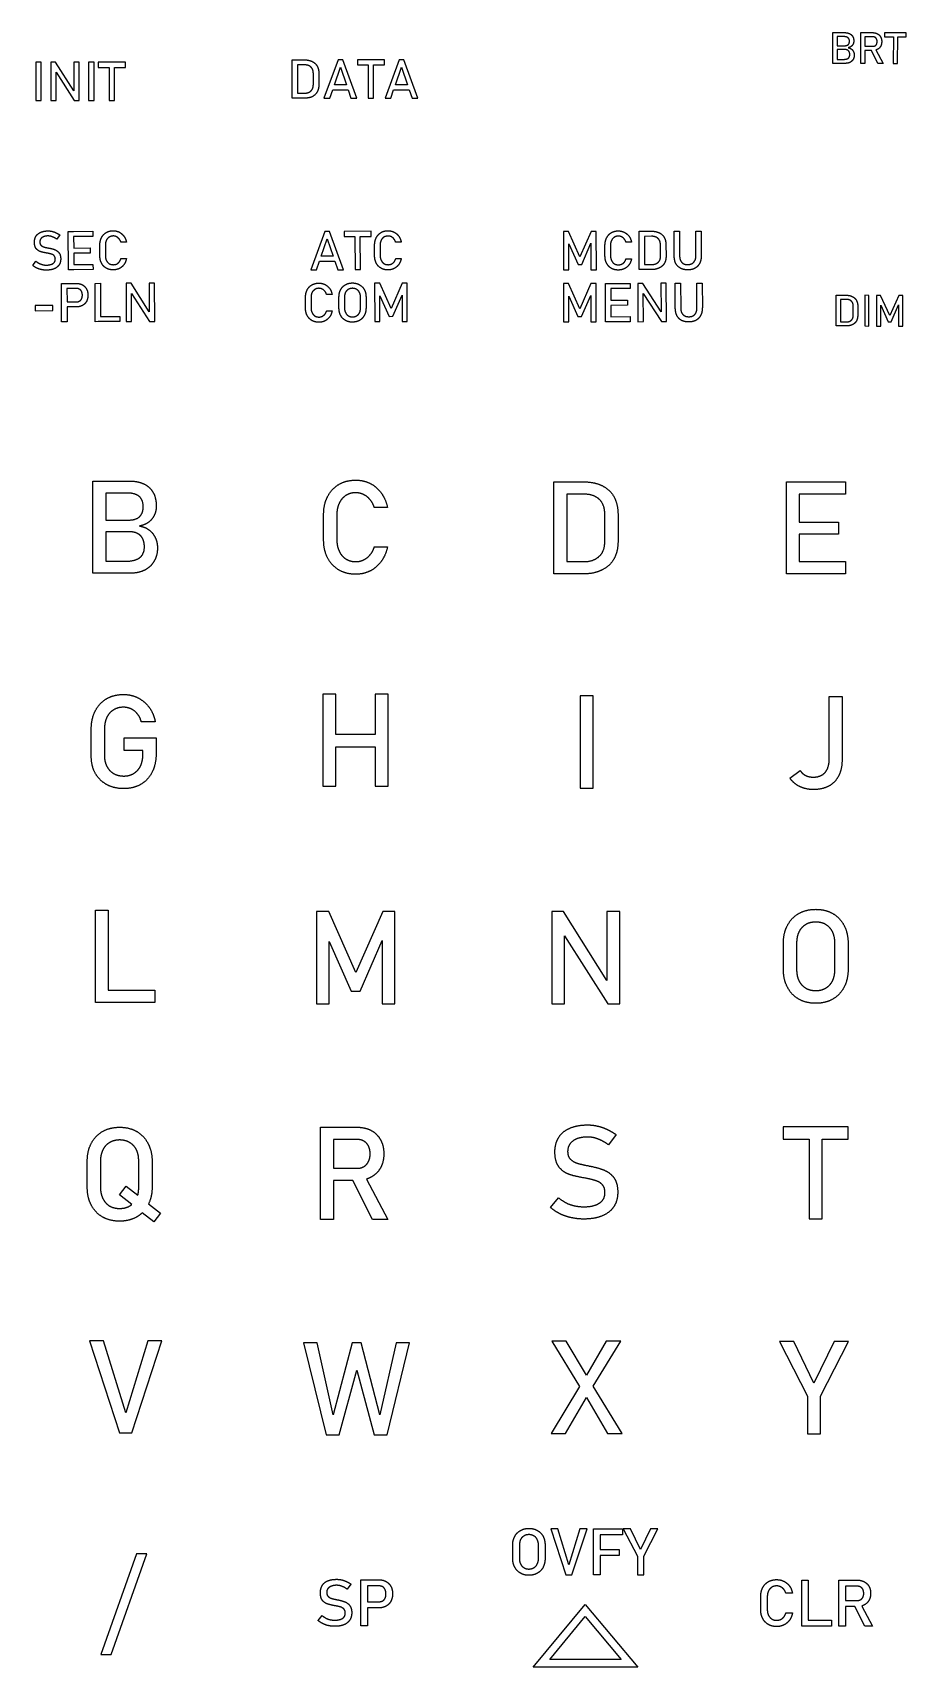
# Model space of a CAD drawing. Header units: millimetres. Extents: x -56 to 58, y -105 to 2.
# Drawn here: x 0.7 to 57.6, y -104.6 to 1.8 of the extents above; entities that cross this region are included whole.
import ezdxf

# ---------------------------------------------------------------- set-up
doc = ezdxf.new("R2010")
doc.units = ezdxf.units.MM
doc.layers.get('0').update_dxf_attribs({"linetype": 'CONTINUOUS'})

msp = doc.modelspace()

# ---------------------------------------------------------------- linework, layer by layer
for p, q in [((52.82, 1.85), (53.1, 1.85)), ((52.82, -0.15), (52.82, 1.85)), ((52.99, 1.85), (53.61, 1.85)), ((53.56, 1.59), (53.1, 1.59)), ((53.1, 1.59), (53.1, 1)), ((54.64, 1.85), (54.92, 1.85)), ((54.64, -0.15), (54.64, 1.85)), ((54.76, 1.85), (55.43, 1.85)), ((55.44, 1.58), (54.92, 1.58)), ((54.92, 1.58), (54.92, 0.96)), ((17.62, 0.08), (17.97, 0.08)), ((17.62, -2.42), (17.62, 0.08)), ((17.86, 0.08), (18.41, 0.08)), ((53.1, 1), (53.6, 1)), ((53.6, 0.75), (53.1, 0.75)), ((53.1, 0.75), (53.1, 0.11)), ((53.1, 0.11), (53.53, 0.11)), ((53.93, 0.42), (53.93, 0.42)), ((54.22, 0.39), (54.22, 0.39)), ((54.92, 0.96), (55.44, 0.96)), ((55.34, 0.69), (54.92, 0.69)), ((54.92, 0.69), (54.92, -0.15)), ((55.76, -0.16), (55.34, 0.69)), ((55.63, 0.72), (56.1, -0.16)), ((18.42, -0.25), (17.97, -0.25)), ((17.97, -0.25), (17.97, -2.09)), ((19, -1.54), (19, -0.8)), ((19.36, -0.82), (19.36, -1.52)), ((53.1, -0.15), (52.82, -0.15)), ((53.63, -0.15), (52.98, -0.15)), ((54.92, -0.15), (54.64, -0.15)), ((56.1, -0.16), (55.76, -0.16)), ((17.97, -2.09), (18.42, -2.09)), ((17.97, -2.42), (17.62, -2.42)), ((18.41, -2.42), (17.86, -2.42)), ((2.49, -11.32), (2.3, -11.6)), ((3.04, -11.09), (3.39, -11.09)), ((3.05, -13.59), (3.04, -11.09)), ((3.21, -11.09), (4.65, -11.08)), ((4.65, -11.42), (3.39, -11.42)), ((3.39, -11.42), (3.4, -12.18)), ((4.65, -11.08), (4.65, -11.42)), ((40.22, -11.08), (40.57, -11.08)), ((40.22, -13.58), (40.22, -11.08)), ((40.46, -11.08), (41.01, -11.08)), ((41.02, -11.41), (40.57, -11.42)), ((40.57, -11.42), (40.57, -13.25)), ((42.5, -12.67), (42.49, -11.08)), ((42.49, -11.08), (42.85, -11.08)), ((42.85, -11.08), (42.85, -12.68)), ((43.91, -12.68), (43.9, -11.07)), ((43.9, -11.07), (44.25, -11.07)), ((44.25, -11.07), (44.26, -12.67)), ((0.84, -11.8), (0.84, -11.8)), ((1.19, -11.79), (1.19, -11.79)), ((1.66, -12.51), (1.63, -12.5)), ((3.4, -12.18), (4.46, -12.17)), ((4.46, -12.51), (3.4, -12.51)), ((3.4, -12.51), (3.4, -13.25)), ((4.46, -12.17), (4.46, -12.51)), ((5.1, -12.67), (5.1, -11.99)), ((5.46, -11.99), (5.46, -12.67)), ((6.83, -11.79), (6.47, -11.79)), ((22.99, -12.67), (22.99, -11.99)), ((23.35, -11.99), (23.35, -12.67)), ((24.72, -11.79), (24.36, -11.79)), ((37.99, -12.68), (37.99, -12)), ((38.35, -12), (38.35, -12.68)), ((39.72, -11.8), (39.36, -11.8)), ((41.61, -12.7), (41.6, -11.96)), ((41.96, -11.97), (41.97, -12.68)), ((0.73, -13.31), (0.94, -13.04)), ((2.2, -12.9), (2.2, -12.9)), ((2.55, -12.89), (2.55, -12.89)), ((3.4, -13.59), (3.05, -13.59)), ((4.66, -13.58), (3.22, -13.59)), ((3.4, -13.25), (4.65, -13.25)), ((4.65, -13.25), (4.66, -13.58)), ((6.47, -12.86), (6.83, -12.86)), ((24.37, -12.86), (24.73, -12.86)), ((39.36, -12.87), (39.72, -12.87)), ((40.58, -13.58), (40.22, -13.58)), ((41.02, -13.58), (40.46, -13.58)), ((40.57, -13.25), (41.03, -13.25)), ((2.6, -14.48), (2.95, -14.48)), ((2.61, -16.98), (2.6, -14.48)), ((2.78, -14.48), (3.57, -14.48)), ((3.58, -14.81), (2.95, -14.81)), ((2.95, -14.81), (2.96, -15.68)), ((4.79, -14.48), (5.15, -14.47)), ((4.8, -16.98), (4.79, -14.48)), ((5.15, -14.47), (5.15, -16.64)), ((38.03, -14.48), (38.38, -14.48)), ((38.03, -16.98), (38.03, -14.48)), ((38.2, -14.48), (39.63, -14.48)), ((39.63, -14.81), (38.38, -14.82)), ((38.38, -14.82), (38.38, -15.57)), ((39.63, -14.48), (39.63, -14.81)), ((42.57, -16.07), (42.56, -14.47)), ((42.56, -14.47), (42.91, -14.47)), ((42.91, -14.47), (42.92, -16.08)), ((43.97, -16.07), (43.97, -14.47)), ((43.97, -14.47), (44.32, -14.47)), ((44.32, -14.47), (44.33, -16.06)), ((2.96, -15.68), (3.59, -15.68)), ((18.49, -16.08), (18.49, -15.39)), ((18.85, -15.39), (18.85, -16.08)), ((20.22, -15.2), (19.86, -15.2)), ((20.67, -16.09), (20.67, -15.38)), ((21.03, -15.36), (21.03, -16.1)), ((22.07, -16.09), (22.07, -15.36)), ((22.43, -15.37), (22.43, -16.08)), ((38.38, -15.57), (39.45, -15.57)), ((39.45, -15.9), (38.38, -15.91)), ((38.38, -15.91), (38.38, -16.65)), ((39.45, -15.57), (39.45, -15.9)), ((53.05, -15.25), (53.33, -15.25)), ((53.05, -17.25), (53.05, -15.25)), ((53.24, -15.25), (53.69, -15.25)), ((53.7, -15.52), (53.33, -15.52)), ((53.33, -15.52), (53.33, -16.99)), ((54.16, -16.55), (54.16, -15.96)), ((2.96, -16.98), (2.61, -16.98)), ((3.57, -16.01), (2.96, -16.01)), ((2.96, -16.01), (2.96, -16.98)), ((5.15, -16.97), (4.8, -16.98)), ((6.41, -16.97), (4.98, -16.97)), ((5.15, -16.64), (6.41, -16.64)), ((6.41, -16.64), (6.41, -16.97)), ((19.87, -16.27), (20.22, -16.27)), ((38.39, -16.98), (38.03, -16.98)), ((39.64, -16.98), (38.2, -16.98)), ((38.38, -16.65), (39.64, -16.64)), ((39.64, -16.64), (39.64, -16.98)), ((53.33, -16.99), (53.69, -16.99)), ((54.45, -15.97), (54.45, -16.54)), ((53.33, -17.25), (53.05, -17.25)), ((53.68, -17.25), (53.24, -17.25)), ((4.65, -27.35), (5.49, -27.35)), ((4.65, -33.35), (4.65, -27.35)), ((5.15, -27.35), (7.02, -27.35)), ((34.66, -27.4), (35.5, -27.4)), ((34.66, -33.4), (34.66, -27.4)), ((35.23, -27.4), (36.56, -27.4)), ((49.8, -27.4), (50.64, -27.4)), ((49.8, -33.4), (49.8, -27.4)), ((50.21, -27.4), (53.65, -27.4)), ((53.65, -27.4), (53.65, -28.2)), ((6.86, -28.13), (5.49, -28.13)), ((5.49, -28.13), (5.49, -29.89)), ((36.59, -28.2), (35.5, -28.2)), ((35.5, -28.2), (35.5, -32.6)), ((53.65, -28.2), (50.64, -28.2)), ((50.64, -28.2), (50.64, -30.02)), ((19.67, -31.18), (19.67, -29.53)), ((20.53, -29.53), (20.53, -31.18)), ((23.83, -29.08), (22.97, -29.08)), ((37.98, -31.28), (37.98, -29.51)), ((38.84, -29.55), (38.84, -31.25)), ((5.49, -29.89), (6.98, -29.89)), ((6.98, -30.65), (5.49, -30.65)), ((5.49, -30.65), (5.49, -32.57)), ((50.64, -30.02), (53.2, -30.02)), ((53.2, -30.82), (50.64, -30.82)), ((50.64, -30.82), (50.64, -32.6)), ((53.2, -30.02), (53.2, -30.82)), ((8, -31.64), (8, -31.63)), ((8.85, -31.7), (8.85, -31.72)), ((22.97, -31.63), (23.83, -31.63)), ((5.49, -32.57), (6.77, -32.57)), ((35.5, -32.6), (36.59, -32.6)), ((50.64, -32.6), (53.65, -32.6)), ((53.65, -32.6), (53.65, -33.4)), ((5.49, -33.35), (4.65, -33.35)), ((7.09, -33.35), (5.15, -33.35)), ((35.5, -33.4), (34.66, -33.4)), ((36.56, -33.4), (35.23, -33.4)), ((50.64, -33.4), (49.8, -33.4)), ((53.65, -33.4), (50.21, -33.4)), ((52.59, -45.47), (52.59, -41.38)), ((52.59, -41.38), (53.43, -41.38)), ((53.43, -41.38), (53.43, -45.47)), ((4.54, -45.27), (4.54, -43.49)), ((5.4, -43.49), (5.4, -45.27)), ((8.71, -43.04), (7.8, -43.04)), ((6.68, -44.89), (6.68, -44.08)), ((6.68, -44.08), (8.76, -44.08)), ((8.76, -44.08), (8.76, -45.13)), ((7.9, -44.89), (6.68, -44.89)), ((7.9, -45.15), (7.9, -44.89)), ((50.03, -46.7), (50.71, -46.21)), ((4.81, -55.3), (5.65, -55.3)), ((4.81, -61.3), (4.81, -55.3)), ((5.65, -55.3), (5.65, -60.5)), ((49.61, -59.15), (49.61, -57.45)), ((50.47, -57.42), (50.47, -59.18)), ((52.96, -59.18), (52.96, -57.42)), ((53.82, -57.45), (53.82, -59.15)), ((5.65, -60.5), (8.67, -60.5)), ((8.67, -60.5), (8.67, -61.3)), ((5.65, -61.3), (4.81, -61.3)), ((8.67, -61.3), (5.23, -61.3)), ((19.47, -69.43), (20.31, -69.43)), ((19.47, -75.43), (19.47, -69.43)), ((19.84, -69.43), (21.85, -69.43)), ((21.89, -70.23), (20.31, -70.23)), ((20.31, -70.23), (20.31, -72.1)), ((38.71, -69.91), (38.23, -70.58)), ((34.73, -71.04), (34.73, -71.04)), ((35.56, -71.02), (35.56, -71.02)), ((4.28, -73.34), (4.28, -71.64)), ((5.14, -71.61), (5.14, -73.37)), ((7.63, -73.37), (7.63, -71.61)), ((8.5, -71.64), (8.5, -73.34)), ((20.31, -72.1), (21.89, -72.1)), ((6.37, -73.83), (6.81, -73.27)), ((6.81, -73.27), (7.57, -73.86)), ((21.57, -72.9), (20.31, -72.9)), ((20.31, -72.9), (20.31, -75.43)), ((22.85, -75.43), (21.57, -72.9)), ((22.46, -72.81), (23.85, -75.43)), ((36.69, -72.74), (36.63, -72.73)), ((7.18, -74.46), (6.37, -73.83)), ((8.27, -74.42), (9.05, -75.03)), ((34.45, -74.66), (34.97, -74.02)), ((37.99, -73.69), (37.99, -73.69)), ((38.82, -73.66), (38.82, -73.67)), ((8.61, -75.59), (7.86, -75)), ((9.05, -75.03), (8.61, -75.59)), ((20.31, -75.43), (19.47, -75.43)), ((23.85, -75.43), (22.85, -75.43)), ((37.25, -95.58), (37.68, -95.58)), ((37.25, -98.58), (37.25, -95.58)), ((37.46, -95.58), (39.14, -95.58)), ((39.14, -95.58), (39.14, -95.98)), ((31.98, -97.5), (31.98, -96.65)), ((32.42, -96.64), (32.42, -97.52)), ((33.66, -97.52), (33.66, -96.64)), ((34.09, -96.65), (34.09, -97.5)), ((39.14, -95.98), (37.68, -95.98)), ((37.68, -95.98), (37.68, -96.92)), ((37.68, -97.32), (37.67, -98.58)), ((37.68, -96.92), (38.92, -96.92)), ((38.92, -97.32), (37.68, -97.32)), ((38.92, -96.92), (38.92, -97.32)), ((22.1, -98.9), (22.52, -98.9)), ((22.1, -101.9), (22.1, -98.9)), ((22.32, -98.9), (23.26, -98.9)), ((37.67, -98.58), (37.25, -98.58)), ((50.8, -98.92), (51.22, -98.92)), ((50.8, -101.92), (50.8, -98.92)), ((51.22, -98.92), (51.22, -101.52)), ((53.22, -98.92), (53.65, -98.92)), ((53.22, -101.92), (53.22, -98.92)), ((53.41, -98.92), (54.41, -98.92)), ((19.46, -99.75), (19.46, -99.75)), ((19.87, -99.73), (19.87, -99.73)), ((21.44, -99.18), (21.2, -99.51)), ((23.28, -99.3), (22.52, -99.3)), ((22.52, -99.3), (22.52, -100.33)), ((48.13, -100.83), (48.13, -100.01)), ((48.56, -100.01), (48.56, -100.83)), ((50.2, -99.78), (49.77, -99.78)), ((54.43, -99.32), (53.65, -99.32)), ((53.65, -99.32), (53.65, -100.25)), ((20.43, -100.6), (20.4, -100.59)), ((21.08, -101.07), (21.08, -101.07)), ((21.5, -101.06), (21.5, -101.06)), ((22.52, -100.33), (23.28, -100.33)), ((23.26, -100.73), (22.52, -100.73)), ((22.52, -100.73), (22.52, -101.9)), ((49.77, -101.06), (50.2, -101.06)), ((53.65, -100.25), (54.43, -100.25)), ((54.27, -100.65), (53.65, -100.65)), ((53.65, -100.65), (53.65, -101.92)), ((54.91, -101.92), (54.27, -100.65)), ((54.72, -100.61), (55.41, -101.92)), ((19.31, -101.56), (19.57, -101.23)), ((22.52, -101.9), (22.1, -101.9)), ((51.22, -101.92), (50.8, -101.92)), ((52.73, -101.92), (51.01, -101.92)), ((51.22, -101.52), (52.73, -101.52)), ((52.73, -101.52), (52.73, -101.92)), ((53.65, -101.92), (53.22, -101.92)), ((55.41, -101.92), (54.91, -101.92))]:
    msp.add_line(p, q)
for points in [[(57.04, -0.16), (57.05, 1.58), (57.61, 1.58), (57.61, 1.84), (56.2, 1.84), (56.2, 1.58), (56.77, 1.58), (56.76, -0.16)], [(20.91, 0.08), (20.61, 0.08), (19.69, -2.42), (20.07, -2.42), (20.26, -1.87), (21.27, -1.87), (21.45, -2.42), (21.83, -2.42)], [(22.92, -2.42), (22.92, -0.25), (23.63, -0.25), (23.63, 0.08), (21.87, 0.08), (21.87, -0.25), (22.57, -0.25), (22.57, -2.42)], [(24.89, 0.08), (24.59, 0.08), (23.67, -2.42), (24.04, -2.42), (24.23, -1.87), (25.24, -1.87), (25.43, -2.42), (25.81, -2.42)], [(0.93, -2.57), (1.28, -2.57), (1.28, -0.07), (0.93, -0.07)], [(2.22, -0.07), (1.9, -0.07), (1.9, -2.57), (2.25, -2.57), (2.25, -0.73), (3.43, -2.57), (3.75, -2.57), (3.75, -0.07), (3.4, -0.07), (3.4, -1.94)], [(4.37, -2.57), (4.72, -2.57), (4.72, -0.07), (4.37, -0.07)], [(6.05, -2.57), (6.05, -0.41), (6.76, -0.41), (6.76, -0.07), (4.99, -0.07), (4.99, -0.41), (5.7, -0.41), (5.7, -2.57)], [(21.15, -1.54), (20.37, -1.54), (20.76, -0.4)], [(25.13, -1.54), (24.35, -1.54), (24.74, -0.4)], [(20.05, -11.09), (19.75, -11.09), (18.83, -13.59), (19.21, -13.59), (19.4, -13.04), (20.41, -13.04), (20.6, -13.59), (20.97, -13.59)], [(20.29, -12.71), (19.51, -12.71), (19.9, -11.57)], [(22.07, -13.58), (22.06, -11.42), (22.77, -11.42), (22.77, -11.08), (21, -11.09), (21, -11.42), (21.71, -11.42), (21.72, -13.58)], [(37.42, -11.09), (37.09, -11.09), (36.36, -12.74), (35.62, -11.1), (35.3, -11.1), (35.3, -13.6), (35.64, -13.6), (35.64, -11.91), (36.24, -13.25), (36.49, -13.25), (37.08, -11.87), (37.08, -13.59), (37.43, -13.59)], [(7.13, -14.47), (6.81, -14.47), (6.82, -16.97), (7.17, -16.97), (7.16, -15.13), (8.34, -16.96), (8.67, -16.96), (8.66, -14.47), (8.31, -14.47), (8.32, -16.33)], [(25.12, -14.47), (24.79, -14.47), (24.06, -16.12), (23.32, -14.47), (22.99, -14.47), (23, -16.97), (23.34, -16.97), (23.34, -15.28), (23.94, -16.63), (24.18, -16.62), (24.78, -15.25), (24.78, -16.97), (25.12, -16.97)], [(37.41, -14.48), (37.08, -14.49), (36.35, -16.14), (35.61, -14.49), (35.28, -14.49), (35.29, -16.99), (35.63, -16.99), (35.63, -15.3), (36.23, -16.64), (36.47, -16.64), (37.07, -15.26), (37.07, -16.99), (37.42, -16.98)], [(40.45, -14.48), (40.13, -14.48), (40.14, -16.98), (40.49, -16.97), (40.48, -15.14), (41.66, -16.97), (41.99, -16.97), (41.98, -14.47), (41.63, -14.47), (41.64, -16.34)], [(2.04, -16.25), (2.04, -15.92), (0.88, -15.92), (0.88, -16.26)], [(54.9, -17.25), (55.18, -17.26), (55.18, -15.26), (54.9, -15.25)], [(57.38, -15.26), (57.12, -15.26), (56.53, -16.58), (55.94, -15.26), (55.68, -15.26), (55.68, -17.26), (55.95, -17.26), (55.95, -15.9), (56.43, -16.98), (56.62, -16.98), (57.1, -15.88), (57.1, -17.26), (57.38, -17.26)], [(23.87, -41.22), (23.03, -41.22), (23.03, -43.86), (20.47, -43.86), (20.47, -41.22), (19.62, -41.22), (19.62, -47.22), (20.47, -47.22), (20.47, -44.66), (23.03, -44.66), (23.03, -47.22), (23.87, -47.22)], [(36.38, -47.34), (37.22, -47.34), (37.22, -41.34), (36.38, -41.34)], [(24.31, -55.39), (23.52, -55.39), (21.76, -59.35), (20, -55.39), (19.21, -55.39), (19.21, -61.39), (20.03, -61.39), (20.03, -57.34), (21.47, -60.56), (22.05, -60.56), (23.49, -57.26), (23.49, -61.39), (24.31, -61.39)], [(35.29, -55.39), (34.52, -55.39), (34.52, -61.39), (35.36, -61.39), (35.36, -56.97), (38.18, -61.39), (38.95, -61.39), (38.95, -55.39), (38.12, -55.39), (38.12, -59.87)], [(52.14, -75.4), (52.14, -70.2), (53.83, -70.2), (53.83, -69.4), (49.6, -69.4), (49.6, -70.2), (51.29, -70.2), (51.29, -75.4)], [(5.34, -83.33), (4.43, -83.33), (6.38, -89.33), (7.18, -89.33), (9.14, -83.33), (8.22, -83.33), (6.78, -88.03)], [(22.11, -83.46), (21.53, -83.46), (20.3, -88.16), (19.24, -83.46), (18.36, -83.46), (19.83, -89.46), (20.69, -89.46), (21.84, -85.26), (22.95, -89.46), (23.81, -89.46), (25.27, -83.46), (24.4, -83.46), (23.34, -88.16)], [(34.53, -83.37), (36.34, -86.31), (34.48, -89.37), (35.42, -89.37), (36.79, -87.04), (38.16, -89.37), (39.11, -89.37), (37.22, -86.3), (39.02, -83.37), (38.07, -83.37), (36.78, -85.57), (35.47, -83.37)], [(52.02, -89.39), (52.02, -86.95), (53.85, -83.39), (52.91, -83.39), (51.6, -86.09), (50.29, -83.39), (49.35, -83.39), (51.18, -86.95), (51.18, -89.39)], [(34.92, -95.58), (34.46, -95.58), (35.44, -98.58), (35.84, -98.58), (36.82, -95.58), (36.36, -95.58), (35.64, -97.93)], [(40.52, -98.58), (40.52, -97.36), (41.43, -95.58), (40.96, -95.58), (40.31, -96.93), (39.65, -95.58), (39.18, -95.58), (40.1, -97.36), (40.1, -98.58)], [(5.17, -103.76), (5.84, -103.76), (8.16, -97.22), (7.49, -97.22)], [(40.12, -104.6), (33.32, -104.6), (36.7, -100.52)], [(39.05, -104.1), (34.39, -104.1), (36.7, -101.3)]]:
    msp.add_lwpolyline(points, close=True)
for points in [[(53.82, 1.51), (53.73, 1.59), (53.56, 1.59)], [(53.6, 1), (53.75, 1), (53.83, 1.07)], [(53.61, 1.85), (53.8, 1.85), (53.93, 1.78)], [(53.91, 1.29), (53.91, 1.44), (53.82, 1.51)], [(53.83, 1.07), (53.91, 1.14), (53.91, 1.29)], [(53.93, 1.78), (54.06, 1.71), (54.13, 1.59)], [(54.15, 1.11), (54.11, 1.02), (54.03, 0.96)], [(54.13, 1.59), (54.19, 1.47), (54.19, 1.3)], [(54.19, 1.3), (54.19, 1.2), (54.15, 1.11)], [(55.43, 1.85), (55.61, 1.85), (55.74, 1.77)], [(55.59, 1.54), (55.52, 1.58), (55.44, 1.58)], [(55.58, 1), (55.65, 1.03), (55.68, 1.11)], [(55.68, 1.43), (55.65, 1.5), (55.59, 1.54)], [(55.71, 1.27), (55.71, 1.36), (55.68, 1.43)], [(55.68, 1.11), (55.71, 1.18), (55.71, 1.27)], [(55.74, 1.77), (55.87, 1.7), (55.94, 1.57)], [(55.94, 1.57), (56.01, 1.44), (56.01, 1.27)], [(56.01, 1.27), (56.01, 1.1), (55.94, 0.96)], [(18.41, 0.08), (18.71, 0.08), (18.93, -0.03)], [(53.53, 0.11), (53.74, 0.11), (53.84, 0.19)], [(53.79, 0.71), (53.71, 0.75), (53.6, 0.75)], [(53.9, 0.59), (53.86, 0.67), (53.79, 0.71)], [(54.03, 0.96), (53.95, 0.89), (53.83, 0.87)], [(53.83, 0.87), (53.95, 0.85), (54.04, 0.78)], [(53.84, 0.19), (53.93, 0.27), (53.93, 0.42)], [(53.93, 0.42), (53.93, 0.52), (53.9, 0.59)], [(54.15, 0.1), (54.07, -0.02), (53.94, -0.09)], [(54.04, 0.78), (54.12, 0.72), (54.17, 0.61)], [(54.22, 0.39), (54.22, 0.23), (54.15, 0.1)], [(54.17, 0.61), (54.22, 0.51), (54.22, 0.39)], [(55.44, 0.96), (55.52, 0.96), (55.58, 1)], [(55.73, 0.76), (55.69, 0.74), (55.63, 0.72)], [(55.94, 0.96), (55.87, 0.83), (55.73, 0.76)], [(18.85, -0.4), (18.7, -0.25), (18.42, -0.25)], [(19, -0.8), (19, -0.54), (18.85, -0.4)], [(18.93, -0.03), (19.14, -0.13), (19.25, -0.33)], [(19.25, -0.33), (19.36, -0.53), (19.36, -0.82)], [(53.94, -0.09), (53.81, -0.15), (53.63, -0.15)], [(18.42, -2.09), (18.7, -2.09), (18.85, -1.94)], [(18.85, -1.94), (19, -1.8), (19, -1.54)], [(19.25, -2.01), (19.14, -2.21), (18.93, -2.32)], [(19.36, -1.52), (19.36, -1.81), (19.25, -2.01)], [(18.93, -2.32), (18.71, -2.42), (18.41, -2.42)], [(0.84, -11.8), (0.84, -11.57), (0.94, -11.4)], [(0.94, -11.4), (1.05, -11.24), (1.25, -11.15)], [(1.33, -11.5), (1.19, -11.6), (1.19, -11.79)], [(1.25, -11.15), (1.45, -11.06), (1.73, -11.06)], [(1.73, -11.39), (1.47, -11.39), (1.33, -11.5)], [(1.73, -11.06), (1.86, -11.06), (1.99, -11.09)], [(2.01, -11.45), (1.87, -11.39), (1.73, -11.39)], [(1.99, -11.09), (2.12, -11.12), (2.25, -11.18)], [(2.3, -11.6), (2.15, -11.5), (2.01, -11.45)], [(2.25, -11.18), (2.37, -11.24), (2.49, -11.32)], [(5.1, -11.99), (5.1, -11.71), (5.21, -11.5)], [(5.21, -11.5), (5.31, -11.29), (5.51, -11.17)], [(5.52, -11.68), (5.46, -11.81), (5.46, -11.99)], [(5.51, -11.17), (5.71, -11.05), (5.97, -11.05)], [(5.7, -11.47), (5.58, -11.54), (5.52, -11.68)], [(5.97, -11.39), (5.81, -11.4), (5.7, -11.47)], [(5.97, -11.05), (6.18, -11.05), (6.36, -11.14)], [(6.18, -11.44), (6.08, -11.39), (5.97, -11.39)], [(6.36, -11.59), (6.28, -11.49), (6.18, -11.44)], [(6.36, -11.14), (6.54, -11.24), (6.66, -11.4)], [(6.47, -11.79), (6.44, -11.68), (6.36, -11.59)], [(6.66, -11.4), (6.79, -11.57), (6.83, -11.79)], [(22.99, -11.99), (22.99, -11.71), (23.1, -11.5)], [(23.1, -11.5), (23.21, -11.29), (23.4, -11.17)], [(23.41, -11.68), (23.35, -11.81), (23.35, -11.99)], [(23.4, -11.17), (23.6, -11.05), (23.86, -11.05)], [(23.59, -11.47), (23.48, -11.54), (23.41, -11.68)], [(23.86, -11.4), (23.71, -11.4), (23.59, -11.47)], [(23.86, -11.05), (24.07, -11.05), (24.26, -11.14)], [(24.07, -11.44), (23.97, -11.39), (23.86, -11.4)], [(24.25, -11.59), (24.18, -11.49), (24.07, -11.44)], [(24.36, -11.79), (24.33, -11.68), (24.25, -11.59)], [(24.26, -11.14), (24.44, -11.24), (24.56, -11.4)], [(24.56, -11.4), (24.68, -11.57), (24.72, -11.79)], [(37.99, -12), (37.99, -11.72), (38.1, -11.51)], [(38.1, -11.51), (38.21, -11.29), (38.4, -11.18)], [(38.41, -11.69), (38.35, -11.82), (38.35, -12)], [(38.4, -11.18), (38.6, -11.06), (38.86, -11.06)], [(38.59, -11.48), (38.48, -11.55), (38.41, -11.69)], [(38.86, -11.4), (38.71, -11.4), (38.59, -11.48)], [(38.86, -11.06), (39.07, -11.06), (39.25, -11.15)], [(39.07, -11.45), (38.97, -11.4), (38.86, -11.4)], [(39.25, -11.59), (39.18, -11.5), (39.07, -11.45)], [(39.25, -11.15), (39.43, -11.24), (39.56, -11.41)], [(39.36, -11.8), (39.33, -11.69), (39.25, -11.59)], [(39.56, -11.41), (39.68, -11.58), (39.72, -11.8)], [(41.01, -11.08), (41.31, -11.08), (41.52, -11.18)], [(41.45, -11.56), (41.3, -11.41), (41.02, -11.41)], [(41.6, -11.96), (41.6, -11.7), (41.45, -11.56)], [(41.52, -11.18), (41.74, -11.29), (41.85, -11.49)], [(41.85, -11.49), (41.96, -11.69), (41.96, -11.97)], [(0.95, -12.21), (0.84, -12.07), (0.84, -11.8)], [(1.22, -12.41), (1.07, -12.35), (0.95, -12.21)], [(1.19, -11.79), (1.19, -11.92), (1.26, -11.99)], [(1.63, -12.5), (1.38, -12.46), (1.22, -12.41)], [(1.26, -11.99), (1.33, -12.07), (1.44, -12.1)], [(1.44, -12.1), (1.55, -12.14), (1.75, -12.17)], [(1.67, -12.51), (1.66, -12.51), (1.66, -12.51)], [(1.68, -12.51), (1.67, -12.51), (1.67, -12.51)], [(1.96, -12.58), (1.85, -12.54), (1.68, -12.51)], [(1.75, -12.17), (1.75, -12.17), (1.76, -12.18)], [(1.76, -12.18), (1.77, -12.18), (1.77, -12.18)], [(1.77, -12.18), (1.78, -12.18), (1.79, -12.18)], [(1.79, -12.18), (1.8, -12.18), (1.81, -12.18)], [(1.81, -12.18), (2.04, -12.23), (2.19, -12.29)], [(2.13, -12.69), (2.07, -12.61), (1.96, -12.58)], [(2.2, -12.9), (2.2, -12.77), (2.13, -12.69)], [(2.19, -12.29), (2.34, -12.36), (2.45, -12.5)], [(2.45, -12.5), (2.55, -12.64), (2.55, -12.89)], [(5.21, -13.16), (5.1, -12.95), (5.1, -12.67)], [(5.46, -12.67), (5.46, -12.85), (5.52, -12.98)], [(23.1, -13.16), (22.99, -12.95), (22.99, -12.67)], [(23.35, -12.67), (23.35, -12.85), (23.42, -12.98)], [(38.1, -13.17), (37.99, -12.96), (37.99, -12.68)], [(38.35, -12.68), (38.35, -12.86), (38.42, -12.99)], [(41.46, -13.1), (41.61, -12.96), (41.61, -12.7)], [(41.97, -12.68), (41.97, -12.97), (41.86, -13.17)], [(42.6, -13.18), (42.5, -12.97), (42.5, -12.67)], [(42.85, -12.68), (42.85, -12.96), (42.99, -13.11)], [(43.77, -13.1), (43.91, -12.95), (43.91, -12.68)], [(44.26, -12.67), (44.26, -12.96), (44.15, -13.17)], [(0.99, -13.48), (0.85, -13.41), (0.73, -13.31)], [(0.94, -13.04), (1.09, -13.16), (1.26, -13.22)], [(1.29, -13.58), (1.13, -13.55), (0.99, -13.48)], [(1.26, -13.22), (1.43, -13.29), (1.63, -13.29)], [(1.63, -13.62), (1.45, -13.62), (1.29, -13.58)], [(1.63, -13.29), (1.9, -13.28), (2.05, -13.18)], [(2.13, -13.53), (1.92, -13.61), (1.63, -13.62)], [(2.05, -13.18), (2.2, -13.08), (2.2, -12.9)], [(2.44, -13.28), (2.33, -13.44), (2.13, -13.53)], [(2.55, -12.89), (2.55, -13.12), (2.44, -13.28)], [(5.52, -13.49), (5.32, -13.38), (5.21, -13.16)], [(5.52, -12.98), (5.59, -13.12), (5.7, -13.19)], [(5.97, -13.6), (5.71, -13.6), (5.52, -13.49)], [(5.7, -13.19), (5.82, -13.26), (5.97, -13.26)], [(5.97, -13.26), (6.08, -13.26), (6.19, -13.22)], [(6.37, -13.51), (6.19, -13.6), (5.97, -13.6)], [(6.19, -13.22), (6.29, -13.17), (6.36, -13.08)], [(6.36, -13.08), (6.44, -12.99), (6.47, -12.86)], [(6.67, -13.25), (6.55, -13.42), (6.37, -13.51)], [(6.83, -12.86), (6.79, -13.08), (6.67, -13.25)], [(23.41, -13.49), (23.21, -13.38), (23.1, -13.16)], [(23.87, -13.6), (23.61, -13.61), (23.41, -13.49)], [(23.42, -12.98), (23.48, -13.12), (23.6, -13.19)], [(23.6, -13.19), (23.71, -13.26), (23.87, -13.26)], [(23.87, -13.26), (23.98, -13.26), (24.08, -13.22)], [(24.26, -13.51), (24.08, -13.6), (23.87, -13.6)], [(24.08, -13.22), (24.18, -13.17), (24.26, -13.08)], [(24.26, -13.08), (24.33, -12.99), (24.37, -12.86)], [(24.56, -13.25), (24.44, -13.42), (24.26, -13.51)], [(24.73, -12.86), (24.68, -13.08), (24.56, -13.25)], [(38.41, -13.5), (38.21, -13.38), (38.1, -13.17)], [(38.86, -13.61), (38.6, -13.61), (38.41, -13.5)], [(38.42, -12.99), (38.48, -13.13), (38.6, -13.2)], [(38.6, -13.2), (38.71, -13.27), (38.86, -13.27)], [(38.86, -13.27), (38.98, -13.27), (39.08, -13.22)], [(39.26, -13.52), (39.08, -13.61), (38.86, -13.61)], [(39.08, -13.22), (39.18, -13.18), (39.26, -13.09)], [(39.26, -13.09), (39.33, -12.99), (39.36, -12.87)], [(39.56, -13.26), (39.44, -13.43), (39.26, -13.52)], [(39.72, -12.87), (39.68, -13.09), (39.56, -13.26)], [(41.53, -13.47), (41.32, -13.58), (41.02, -13.58)], [(41.03, -13.25), (41.3, -13.25), (41.46, -13.1)], [(41.86, -13.17), (41.74, -13.37), (41.53, -13.47)], [(42.9, -13.49), (42.71, -13.38), (42.6, -13.18)], [(43.38, -13.6), (43.1, -13.6), (42.9, -13.49)], [(42.99, -13.11), (43.13, -13.26), (43.38, -13.25)], [(43.38, -13.25), (43.63, -13.25), (43.77, -13.1)], [(43.85, -13.49), (43.66, -13.6), (43.38, -13.6)], [(44.15, -13.17), (44.05, -13.38), (43.85, -13.49)], [(3.57, -14.48), (3.79, -14.48), (3.96, -14.57)], [(3.78, -14.87), (3.7, -14.81), (3.58, -14.81)], [(3.92, -15.02), (3.87, -14.92), (3.78, -14.87)], [(3.96, -14.57), (4.13, -14.67), (4.23, -14.84)], [(4.23, -14.84), (4.32, -15.01), (4.32, -15.24)], [(18.6, -14.9), (18.71, -14.69), (18.9, -14.58)], [(18.9, -14.58), (19.1, -14.46), (19.36, -14.46)], [(19.09, -14.88), (18.98, -14.95), (18.91, -15.08)], [(19.36, -14.8), (19.21, -14.8), (19.09, -14.88)], [(19.36, -14.46), (19.57, -14.46), (19.75, -14.55)], [(19.57, -14.85), (19.47, -14.8), (19.36, -14.8)], [(19.75, -14.99), (19.68, -14.9), (19.57, -14.85)], [(19.75, -14.55), (19.93, -14.64), (20.06, -14.81)], [(20.06, -14.81), (20.18, -14.98), (20.22, -15.2)], [(20.67, -15.38), (20.67, -15.1), (20.78, -14.89)], [(20.78, -14.89), (20.89, -14.68), (21.08, -14.57)], [(21.08, -14.57), (21.28, -14.45), (21.55, -14.45)], [(21.27, -14.87), (21.16, -14.94), (21.09, -15.07)], [(21.55, -14.8), (21.39, -14.8), (21.27, -14.87)], [(21.55, -14.45), (21.81, -14.45), (22.01, -14.57)], [(21.82, -14.87), (21.7, -14.8), (21.55, -14.8)], [(22, -15.06), (21.94, -14.94), (21.82, -14.87)], [(22.01, -14.57), (22.21, -14.68), (22.32, -14.89)], [(22.32, -14.89), (22.43, -15.1), (22.43, -15.37)], [(3.97, -15.91), (3.8, -16.01), (3.57, -16.01)], [(3.59, -15.68), (3.7, -15.68), (3.78, -15.62)], [(3.78, -15.62), (3.87, -15.57), (3.92, -15.47)], [(3.96, -15.24), (3.96, -15.12), (3.92, -15.02)], [(3.92, -15.47), (3.96, -15.37), (3.96, -15.24)], [(4.23, -15.65), (4.14, -15.82), (3.97, -15.91)], [(4.32, -15.24), (4.32, -15.47), (4.23, -15.65)], [(18.49, -15.39), (18.49, -15.12), (18.6, -14.9)], [(18.91, -15.08), (18.85, -15.22), (18.85, -15.39)], [(19.86, -15.2), (19.83, -15.08), (19.75, -14.99)], [(21.09, -15.07), (21.03, -15.2), (21.03, -15.36)], [(22.07, -15.36), (22.07, -15.19), (22, -15.06)], [(53.69, -15.25), (53.93, -15.25), (54.1, -15.34)], [(54.04, -15.64), (53.92, -15.52), (53.7, -15.52)], [(54.16, -15.96), (54.16, -15.75), (54.04, -15.64)], [(54.1, -15.34), (54.27, -15.42), (54.36, -15.58)], [(54.36, -15.58), (54.45, -15.74), (54.45, -15.97)], [(18.6, -16.57), (18.49, -16.36), (18.49, -16.08)], [(18.91, -16.9), (18.71, -16.78), (18.6, -16.57)], [(18.85, -16.08), (18.85, -16.26), (18.92, -16.39)], [(19.37, -17.01), (19.11, -17.01), (18.91, -16.9)], [(18.92, -16.39), (18.98, -16.52), (19.1, -16.6)], [(19.1, -16.6), (19.21, -16.67), (19.36, -16.67)], [(19.36, -16.67), (19.48, -16.67), (19.58, -16.62)], [(19.76, -16.92), (19.58, -17.01), (19.37, -17.01)], [(19.58, -16.62), (19.68, -16.57), (19.76, -16.48)], [(19.76, -16.48), (19.83, -16.39), (19.87, -16.27)], [(20.06, -16.66), (19.94, -16.82), (19.76, -16.92)], [(20.22, -16.27), (20.18, -16.49), (20.06, -16.66)], [(20.78, -16.57), (20.67, -16.36), (20.67, -16.09)], [(21.09, -16.89), (20.89, -16.78), (20.78, -16.57)], [(21.03, -16.1), (21.03, -16.26), (21.1, -16.39)], [(21.55, -17), (21.29, -17.01), (21.09, -16.89)], [(21.1, -16.39), (21.16, -16.52), (21.28, -16.59)], [(21.28, -16.59), (21.4, -16.66), (21.55, -16.66)], [(21.55, -16.66), (21.71, -16.66), (21.82, -16.59)], [(22.01, -16.89), (21.81, -17), (21.55, -17)], [(21.82, -16.59), (21.94, -16.52), (22.01, -16.39)], [(22.01, -16.39), (22.07, -16.26), (22.07, -16.09)], [(22.32, -16.56), (22.21, -16.77), (22.01, -16.89)], [(22.43, -16.08), (22.43, -16.36), (22.32, -16.56)], [(42.67, -16.57), (42.57, -16.36), (42.57, -16.07)], [(42.97, -16.89), (42.78, -16.78), (42.67, -16.57)], [(42.92, -16.08), (42.92, -16.35), (43.06, -16.5)], [(43.45, -16.99), (43.17, -16.99), (42.97, -16.89)], [(43.06, -16.5), (43.2, -16.65), (43.45, -16.65)], [(43.45, -16.65), (43.7, -16.65), (43.84, -16.5)], [(43.92, -16.88), (43.73, -16.99), (43.45, -16.99)], [(43.84, -16.5), (43.98, -16.35), (43.97, -16.07)], [(44.22, -16.56), (44.12, -16.77), (43.92, -16.88)], [(44.33, -16.06), (44.33, -16.36), (44.22, -16.56)], [(53.69, -16.99), (53.92, -16.99), (54.04, -16.87)], [(54.04, -16.87), (54.16, -16.76), (54.16, -16.55)], [(54.36, -16.93), (54.27, -17.09), (54.1, -17.17)], [(54.45, -16.54), (54.45, -16.76), (54.36, -16.93)], [(54.1, -17.17), (53.93, -17.25), (53.68, -17.25)], [(7.02, -27.35), (7.6, -27.35), (7.99, -27.55)], [(7.99, -27.55), (8.38, -27.75), (8.58, -28.11)], [(19.93, -28.36), (20.19, -27.85), (20.66, -27.57)], [(20.66, -27.57), (21.14, -27.29), (21.76, -27.29)], [(21.76, -27.29), (22.28, -27.29), (22.71, -27.51)], [(22.71, -27.51), (23.14, -27.73), (23.43, -28.14)], [(36.56, -27.4), (37.28, -27.4), (37.8, -27.65)], [(37.8, -27.65), (38.31, -27.9), (38.58, -28.38)], [(7.66, -28.35), (7.39, -28.13), (6.86, -28.13)], [(7.92, -29.03), (7.92, -28.58), (7.66, -28.35)], [(8.58, -28.11), (8.77, -28.47), (8.77, -28.98)], [(19.67, -29.53), (19.67, -28.87), (19.93, -28.36)], [(21.12, -28.29), (20.84, -28.47), (20.69, -28.79)], [(21.76, -28.11), (21.39, -28.11), (21.12, -28.29)], [(22.27, -28.23), (22.02, -28.11), (21.76, -28.11)], [(22.7, -28.57), (22.52, -28.35), (22.27, -28.23)], [(22.97, -29.08), (22.89, -28.8), (22.7, -28.57)], [(23.43, -28.14), (23.72, -28.54), (23.83, -29.08)], [(37.62, -28.54), (37.25, -28.2), (36.59, -28.2)], [(37.98, -29.51), (37.98, -28.89), (37.62, -28.54)], [(38.58, -28.38), (38.84, -28.87), (38.84, -29.55)], [(6.98, -29.89), (7.45, -29.89), (7.68, -29.67)], [(7.68, -29.67), (7.92, -29.45), (7.92, -29.03)], [(8.65, -29.56), (8.53, -29.83), (8.29, -30.02)], [(8.77, -28.98), (8.77, -29.29), (8.65, -29.56)], [(20.69, -28.79), (20.53, -29.11), (20.53, -29.53)], [(7.56, -30.77), (7.33, -30.65), (6.98, -30.65)], [(7.89, -31.11), (7.79, -30.89), (7.56, -30.77)], [(8.29, -30.02), (8.04, -30.21), (7.68, -30.28)], [(7.68, -30.28), (8.04, -30.33), (8.3, -30.53)], [(8.3, -30.53), (8.57, -30.74), (8.71, -31.04)], [(7.71, -32.33), (8, -32.08), (8, -31.64)], [(8, -31.63), (8, -31.32), (7.89, -31.11)], [(8.85, -31.72), (8.85, -32.2), (8.63, -32.57)], [(8.71, -31.04), (8.85, -31.35), (8.85, -31.7)], [(19.93, -32.36), (19.67, -31.85), (19.67, -31.18)], [(20.53, -31.18), (20.53, -31.6), (20.69, -31.92)], [(20.69, -31.92), (20.84, -32.25), (21.12, -32.42)], [(22.7, -32.15), (22.89, -31.94), (22.97, -31.63)], [(23.83, -31.63), (23.72, -32.17), (23.43, -32.57)], [(37.62, -32.25), (37.98, -31.91), (37.98, -31.28)], [(38.84, -31.25), (38.84, -31.93), (38.58, -32.41)], [(6.77, -32.57), (7.41, -32.57), (7.71, -32.33)], [(8.63, -32.57), (8.42, -32.95), (8.02, -33.15)], [(20.66, -33.14), (20.19, -32.86), (19.93, -32.36)], [(21.12, -32.42), (21.39, -32.6), (21.76, -32.6)], [(21.76, -32.6), (22.03, -32.6), (22.27, -32.48)], [(22.27, -32.48), (22.52, -32.37), (22.7, -32.15)], [(23.43, -32.57), (23.14, -32.98), (22.71, -33.2)], [(36.59, -32.6), (37.25, -32.6), (37.62, -32.25)], [(38.58, -32.41), (38.31, -32.89), (37.79, -33.14)], [(8.02, -33.15), (7.62, -33.35), (7.09, -33.35)], [(21.76, -33.42), (21.14, -33.42), (20.66, -33.14)], [(22.71, -33.2), (22.27, -33.42), (21.76, -33.42)], [(37.79, -33.14), (37.28, -33.4), (36.56, -33.4)], [(5.53, -41.53), (6.01, -41.25), (6.64, -41.25)], [(6.64, -41.25), (7.15, -41.25), (7.59, -41.47)], [(7.59, -41.47), (8.02, -41.7), (8.32, -42.1)], [(4.54, -43.49), (4.54, -42.83), (4.8, -42.32)], [(4.8, -42.32), (5.06, -41.81), (5.53, -41.53)], [(5.99, -42.25), (5.7, -42.43), (5.55, -42.75)], [(6.64, -42.08), (6.27, -42.08), (5.99, -42.25)], [(7.13, -42.19), (6.89, -42.08), (6.64, -42.08)], [(7.55, -42.52), (7.37, -42.3), (7.13, -42.19)], [(7.8, -43.04), (7.73, -42.74), (7.55, -42.52)], [(8.32, -42.1), (8.61, -42.5), (8.71, -43.04)], [(5.55, -42.75), (5.4, -43.07), (5.4, -43.49)], [(4.8, -46.38), (4.54, -45.9), (4.54, -45.27)], [(5.4, -45.27), (5.4, -45.65), (5.56, -45.94)], [(7.75, -45.9), (7.9, -45.59), (7.9, -45.15)], [(8.76, -45.13), (8.76, -45.8), (8.5, -46.31)], [(52.32, -46.33), (52.59, -46.02), (52.59, -45.47)], [(53.43, -45.47), (53.43, -46.1), (53.21, -46.54)], [(5.55, -47.12), (5.07, -46.85), (4.8, -46.38)], [(5.56, -45.94), (5.71, -46.23), (6, -46.4)], [(6, -46.4), (6.29, -46.56), (6.66, -46.56)], [(6.66, -46.56), (7.03, -46.56), (7.31, -46.39)], [(7.31, -46.39), (7.59, -46.22), (7.75, -45.9)], [(8.5, -46.31), (8.24, -46.82), (7.77, -47.1)], [(50.68, -47.25), (50.28, -47.05), (50.03, -46.7)], [(50.71, -46.21), (50.83, -46.41), (51.05, -46.52)], [(51.05, -46.52), (51.27, -46.63), (51.56, -46.63)], [(51.56, -46.63), (52.05, -46.63), (52.32, -46.33)], [(53.21, -46.54), (52.99, -46.98), (52.57, -47.21)], [(6.66, -47.38), (6.03, -47.38), (5.55, -47.12)], [(7.77, -47.1), (7.29, -47.38), (6.66, -47.38)], [(51.56, -47.44), (51.08, -47.44), (50.68, -47.25)], [(52.57, -47.21), (52.15, -47.44), (51.56, -47.44)], [(50.61, -55.51), (51.09, -55.24), (51.71, -55.24)], [(51.71, -55.24), (52.34, -55.24), (52.82, -55.51)], [(49.61, -57.45), (49.61, -56.79), (49.87, -56.29)], [(49.87, -56.29), (50.13, -55.79), (50.61, -55.51)], [(51.06, -56.23), (50.78, -56.4), (50.62, -56.71)], [(51.71, -56.07), (51.34, -56.07), (51.06, -56.23)], [(52.37, -56.23), (52.09, -56.07), (51.71, -56.07)], [(52.81, -56.71), (52.65, -56.4), (52.37, -56.23)], [(52.82, -55.51), (53.3, -55.79), (53.56, -56.29)], [(53.56, -56.29), (53.82, -56.79), (53.82, -57.45)], [(50.62, -56.71), (50.47, -57.02), (50.47, -57.42)], [(52.96, -57.42), (52.96, -57.02), (52.81, -56.71)], [(49.87, -60.31), (49.61, -59.81), (49.61, -59.15)], [(50.47, -59.18), (50.47, -59.58), (50.62, -59.89)], [(52.81, -59.89), (52.96, -59.58), (52.96, -59.18)], [(53.82, -59.15), (53.82, -59.81), (53.56, -60.31)], [(50.61, -61.09), (50.13, -60.81), (49.87, -60.31)], [(50.62, -59.89), (50.78, -60.2), (51.06, -60.37)], [(51.06, -60.37), (51.34, -60.53), (51.71, -60.53)], [(51.71, -60.53), (52.09, -60.53), (52.37, -60.37)], [(52.37, -60.37), (52.65, -60.2), (52.81, -59.89)], [(53.56, -60.31), (53.3, -60.81), (52.82, -61.09)], [(51.71, -61.36), (51.09, -61.36), (50.61, -61.09)], [(52.82, -61.09), (52.34, -61.36), (51.71, -61.36)], [(4.54, -70.48), (4.8, -69.98), (5.28, -69.7)], [(5.28, -69.7), (5.76, -69.43), (6.39, -69.43)], [(6.39, -69.43), (7.01, -69.43), (7.49, -69.7)], [(7.49, -69.7), (7.97, -69.98), (8.23, -70.48)], [(21.85, -69.43), (22.37, -69.43), (22.77, -69.64)], [(22.31, -70.35), (22.13, -70.23), (21.89, -70.23)], [(22.77, -69.64), (23.16, -69.86), (23.38, -70.25)], [(23.38, -70.25), (23.59, -70.65), (23.59, -71.16)], [(34.73, -71.04), (34.73, -70.48), (34.98, -70.09)], [(34.98, -70.09), (35.23, -69.69), (35.71, -69.49)], [(35.71, -69.49), (36.19, -69.28), (36.86, -69.28)], [(36.86, -70.07), (36.25, -70.07), (35.91, -70.32)], [(36.86, -69.28), (37.18, -69.28), (37.49, -69.35)], [(37.54, -70.2), (37.2, -70.07), (36.86, -70.07)], [(37.49, -69.35), (37.81, -69.42), (38.11, -69.56)], [(38.23, -70.58), (37.88, -70.33), (37.54, -70.2)], [(38.11, -69.56), (38.41, -69.7), (38.71, -69.91)], [(4.28, -71.64), (4.28, -70.98), (4.54, -70.48)], [(5.3, -70.9), (5.14, -71.21), (5.14, -71.61)], [(5.73, -70.43), (5.45, -70.59), (5.3, -70.9)], [(6.39, -70.26), (6.02, -70.26), (5.73, -70.43)], [(7.04, -70.43), (6.76, -70.26), (6.39, -70.26)], [(7.48, -70.9), (7.32, -70.59), (7.04, -70.43)], [(7.63, -71.61), (7.63, -71.21), (7.48, -70.9)], [(8.23, -70.48), (8.5, -70.98), (8.5, -71.64)], [(22.6, -70.67), (22.5, -70.46), (22.31, -70.35)], [(22.7, -71.16), (22.7, -70.89), (22.6, -70.67)], [(22.6, -71.65), (22.7, -71.44), (22.7, -71.16)], [(23.59, -71.16), (23.59, -71.68), (23.38, -72.07)], [(35, -72.02), (34.73, -71.68), (34.73, -71.04)], [(35.91, -70.32), (35.56, -70.57), (35.56, -71.02)], [(35.56, -71.02), (35.56, -71.33), (35.74, -71.51)], [(21.89, -72.1), (22.13, -72.1), (22.31, -71.98)], [(22.31, -71.98), (22.5, -71.86), (22.6, -71.65)], [(23.38, -72.07), (23.16, -72.47), (22.76, -72.68)], [(35.65, -72.5), (35.27, -72.37), (35, -72.02)], [(35.74, -71.51), (35.92, -71.68), (36.18, -71.77)], [(36.18, -71.77), (36.44, -71.85), (36.91, -71.94)], [(36.91, -71.94), (36.92, -71.95), (36.94, -71.95)], [(36.94, -71.95), (36.95, -71.95), (36.97, -71.96)], [(36.97, -71.96), (36.99, -71.96), (37.01, -71.96)], [(37.01, -71.96), (37.04, -71.97), (37.06, -71.97)], [(37.06, -71.97), (37.6, -72.08), (37.97, -72.24)], [(37.97, -72.24), (38.33, -72.39), (38.58, -72.73)], [(4.54, -74.5), (4.28, -74), (4.28, -73.34)], [(5.14, -73.37), (5.14, -73.77), (5.3, -74.08)], [(7.57, -73.86), (7.63, -73.64), (7.63, -73.37)], [(8.5, -73.34), (8.5, -73.95), (8.27, -74.42)], [(22.76, -72.68), (22.62, -72.76), (22.46, -72.81)], [(36.63, -72.73), (36.02, -72.63), (35.65, -72.5)], [(36.71, -72.75), (36.7, -72.75), (36.69, -72.74)], [(36.74, -72.75), (36.73, -72.75), (36.71, -72.75)], [(37.41, -72.92), (37.15, -72.83), (36.74, -72.75)], [(37.83, -73.19), (37.67, -73), (37.41, -72.92)], [(37.99, -73.69), (37.99, -73.37), (37.83, -73.19)], [(38.58, -72.73), (38.82, -73.07), (38.82, -73.66)], [(5.28, -75.28), (4.8, -75), (4.54, -74.5)], [(5.3, -74.08), (5.45, -74.39), (5.73, -74.56)], [(7.04, -74.56), (7.11, -74.51), (7.18, -74.46)], [(34.97, -74.02), (35.31, -74.32), (35.73, -74.47)], [(35.73, -74.47), (36.14, -74.61), (36.62, -74.61)], [(36.62, -74.61), (37.27, -74.61), (37.63, -74.37)], [(37.63, -74.37), (37.99, -74.13), (37.99, -73.69)], [(38.82, -73.67), (38.82, -74.22), (38.56, -74.61)], [(6.39, -75.55), (5.76, -75.55), (5.28, -75.28)], [(5.73, -74.56), (6.02, -74.72), (6.39, -74.72)], [(6.39, -74.72), (6.76, -74.72), (7.04, -74.56)], [(7.49, -75.28), (7.01, -75.55), (6.39, -75.55)], [(7.86, -75), (7.7, -75.16), (7.49, -75.28)], [(35.08, -75.08), (34.74, -74.91), (34.45, -74.66)], [(35.8, -75.32), (35.41, -75.24), (35.08, -75.08)], [(36.62, -75.41), (36.19, -75.41), (35.8, -75.32)], [(37.81, -75.2), (37.32, -75.41), (36.62, -75.41)], [(38.56, -74.61), (38.3, -75), (37.81, -75.2)], [(32.12, -96.07), (32.25, -95.82), (32.49, -95.69)], [(32.49, -95.69), (32.73, -95.55), (33.04, -95.55)], [(33.04, -95.55), (33.35, -95.55), (33.59, -95.69)], [(33.59, -95.69), (33.83, -95.82), (33.96, -96.07)], [(31.98, -96.65), (31.98, -96.32), (32.12, -96.07)], [(32.49, -96.28), (32.42, -96.44), (32.42, -96.64)], [(32.71, -96.05), (32.57, -96.13), (32.49, -96.28)], [(33.04, -95.96), (32.85, -95.96), (32.71, -96.05)], [(33.37, -96.05), (33.22, -95.96), (33.04, -95.96)], [(33.58, -96.28), (33.51, -96.13), (33.37, -96.05)], [(33.66, -96.64), (33.66, -96.44), (33.58, -96.28)], [(33.96, -96.07), (34.09, -96.32), (34.09, -96.65)], [(32.12, -98.08), (31.98, -97.83), (31.98, -97.5)], [(32.42, -97.52), (32.42, -97.72), (32.49, -97.87)], [(32.49, -97.87), (32.57, -98.03), (32.71, -98.11)], [(33.37, -98.11), (33.51, -98.03), (33.58, -97.87)], [(33.58, -97.87), (33.66, -97.72), (33.66, -97.52)], [(34.09, -97.5), (34.09, -97.83), (33.96, -98.09)], [(19.58, -99.27), (19.7, -99.07), (19.94, -98.97)], [(19.94, -98.97), (20.18, -98.87), (20.52, -98.87)], [(20.52, -98.87), (20.68, -98.87), (20.84, -98.9)], [(20.84, -98.9), (20.99, -98.94), (21.14, -99.01)], [(23.26, -98.9), (23.53, -98.9), (23.73, -99.01)], [(32.49, -98.47), (32.25, -98.34), (32.12, -98.08)], [(33.04, -98.61), (32.72, -98.61), (32.49, -98.47)], [(32.71, -98.11), (32.85, -98.2), (33.04, -98.2)], [(33.04, -98.2), (33.22, -98.2), (33.37, -98.11)], [(33.59, -98.47), (33.35, -98.61), (33.04, -98.61)], [(33.96, -98.09), (33.83, -98.34), (33.59, -98.47)], [(48.62, -99.03), (48.86, -98.89), (49.17, -98.89)], [(49.17, -98.89), (49.43, -98.89), (49.64, -99)], [(54.41, -98.92), (54.67, -98.92), (54.87, -99.03)], [(19.46, -99.75), (19.46, -99.47), (19.58, -99.27)], [(19.59, -100.24), (19.46, -100.07), (19.46, -99.75)], [(20.04, -99.39), (19.87, -99.51), (19.87, -99.73)], [(19.87, -99.73), (19.87, -99.89), (19.96, -99.98)], [(19.96, -99.98), (20.05, -100.07), (20.18, -100.11)], [(20.52, -99.26), (20.21, -99.26), (20.04, -99.39)], [(20.86, -99.33), (20.69, -99.26), (20.52, -99.26)], [(21.2, -99.51), (21.03, -99.39), (20.86, -99.33)], [(21.14, -99.01), (21.3, -99.07), (21.44, -99.18)], [(23.52, -99.36), (23.41, -99.3), (23.28, -99.3)], [(23.68, -99.55), (23.62, -99.43), (23.52, -99.36)], [(23.73, -99.82), (23.73, -99.66), (23.68, -99.55)], [(23.68, -100.09), (23.73, -99.97), (23.73, -99.82)], [(23.73, -99.01), (23.94, -99.13), (24.05, -99.33)], [(24.05, -99.33), (24.16, -99.54), (24.16, -99.82)], [(24.16, -99.82), (24.16, -100.09), (24.05, -100.3)], [(48.13, -100.01), (48.13, -99.67), (48.26, -99.42)], [(48.26, -99.42), (48.39, -99.17), (48.62, -99.03)], [(48.63, -99.64), (48.56, -99.8), (48.56, -100.01)], [(48.85, -99.39), (48.71, -99.48), (48.63, -99.64)], [(49.17, -99.3), (48.99, -99.3), (48.85, -99.39)], [(49.43, -99.36), (49.3, -99.3), (49.17, -99.3)], [(49.64, -99.53), (49.55, -99.42), (49.43, -99.36)], [(49.64, -99), (49.86, -99.11), (50.01, -99.31)], [(49.77, -99.78), (49.73, -99.64), (49.64, -99.53)], [(50.01, -99.31), (50.15, -99.51), (50.2, -99.78)], [(54.64, -99.38), (54.55, -99.32), (54.43, -99.32)], [(54.79, -99.54), (54.74, -99.43), (54.64, -99.38)], [(54.64, -100.19), (54.74, -100.14), (54.79, -100.03)], [(54.84, -99.78), (54.84, -99.65), (54.79, -99.54)], [(54.79, -100.03), (54.84, -99.92), (54.84, -99.78)], [(54.87, -99.03), (55.07, -99.13), (55.18, -99.33)], [(55.18, -99.33), (55.29, -99.53), (55.29, -99.78)], [(55.29, -99.78), (55.29, -100.04), (55.18, -100.24)], [(19.91, -100.47), (19.72, -100.41), (19.59, -100.24)], [(20.4, -100.59), (20.1, -100.54), (19.91, -100.47)], [(20.18, -100.11), (20.31, -100.15), (20.54, -100.2)], [(20.45, -100.6), (20.44, -100.6), (20.43, -100.6)], [(20.46, -100.6), (20.45, -100.6), (20.45, -100.6)], [(20.79, -100.68), (20.66, -100.64), (20.46, -100.6)], [(20.54, -100.2), (20.55, -100.2), (20.56, -100.2)], [(20.56, -100.2), (20.57, -100.2), (20.57, -100.2)], [(20.57, -100.2), (20.58, -100.21), (20.6, -100.21)], [(20.6, -100.21), (20.61, -100.21), (20.62, -100.21)], [(20.62, -100.21), (20.89, -100.27), (21.07, -100.34)], [(21, -100.82), (20.92, -100.73), (20.79, -100.68)], [(20.91, -101.41), (21.08, -101.29), (21.08, -101.07)], [(21.08, -101.07), (21.08, -100.91), (21, -100.82)], [(21.07, -100.34), (21.26, -100.42), (21.38, -100.59)], [(21.5, -101.06), (21.5, -101.33), (21.37, -101.53)], [(21.38, -100.59), (21.5, -100.76), (21.5, -101.06)], [(23.73, -100.62), (23.53, -100.73), (23.26, -100.73)], [(23.28, -100.33), (23.41, -100.33), (23.52, -100.27)], [(23.52, -100.27), (23.62, -100.21), (23.68, -100.09)], [(24.05, -100.3), (23.94, -100.51), (23.73, -100.62)], [(48.26, -101.42), (48.13, -101.17), (48.13, -100.83)], [(48.56, -100.83), (48.56, -101.04), (48.63, -101.2)], [(49.64, -101.32), (49.73, -101.21), (49.77, -101.06)], [(50.2, -101.06), (50.15, -101.33), (50.01, -101.53)], [(54.43, -100.25), (54.55, -100.25), (54.64, -100.19)], [(54.87, -100.54), (54.8, -100.58), (54.72, -100.61)], [(55.18, -100.24), (55.07, -100.44), (54.87, -100.54)], [(19.63, -101.76), (19.46, -101.68), (19.31, -101.56)], [(19.57, -101.23), (19.75, -101.38), (19.95, -101.46)], [(19.99, -101.89), (19.8, -101.85), (19.63, -101.76)], [(19.95, -101.46), (20.16, -101.53), (20.4, -101.53)], [(20.4, -101.93), (20.18, -101.93), (19.99, -101.89)], [(20.4, -101.53), (20.73, -101.53), (20.91, -101.41)], [(21, -101.83), (20.75, -101.93), (20.4, -101.93)], [(21.37, -101.53), (21.24, -101.72), (21, -101.83)], [(48.62, -101.81), (48.39, -101.67), (48.26, -101.42)], [(49.17, -101.95), (48.86, -101.95), (48.62, -101.81)], [(48.63, -101.2), (48.71, -101.36), (48.85, -101.45)], [(48.85, -101.45), (48.99, -101.54), (49.17, -101.54)], [(49.17, -101.54), (49.3, -101.54), (49.43, -101.48)], [(49.64, -101.84), (49.43, -101.95), (49.17, -101.95)], [(49.43, -101.48), (49.55, -101.43), (49.64, -101.32)], [(50.01, -101.53), (49.86, -101.73), (49.64, -101.84)]]:
    msp.add_open_spline(points, degree=2)

doc.saveas('drawing.dxf')
